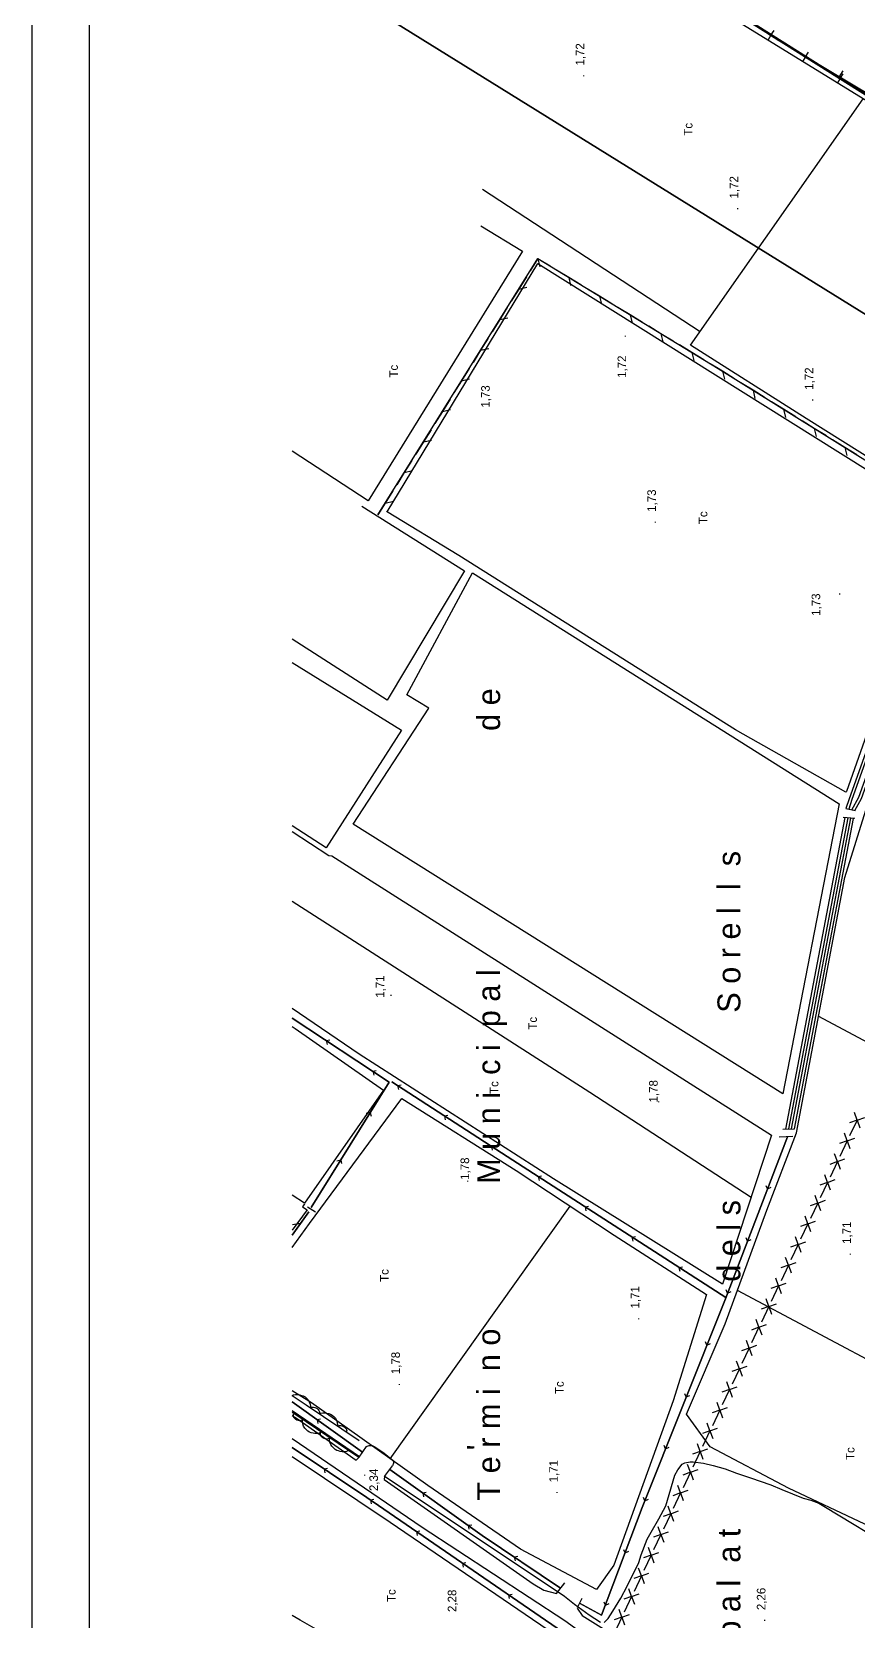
# Model space of a CAD drawing. Extents: x 730854 to 731444, y 4378581 to 4379608.
# Drawn here: x 730854.5 to 730998.9, y 4379098.7 to 4379376.2 of the extents above; entities that cross this region are included whole.
import ezdxf

# ---------------------------------------------------------------- set-up
doc = ezdxf.new("R2010")
doc.units = 0
doc.linetypes.add('DASHED', pattern=[0])
doc.layers.get('0').update_dxf_attribs({"linetype": 'CONTINUOUS'})
for name, color, linetype in [('1', 7, 'CONTINUOUS'), ('2', 7, 'CONTINUOUS'), ('27', 7, 'CONTINUOUS'), ('29', 7, 'CONTINUOUS'), ('30', 7, 'CONTINUOUS'), ('33', 7, 'CONTINUOUS'), ('36', 7, 'CONTINUOUS'), ('44', 7, 'CONTINUOUS'), ('48', 7, 'CONTINUOUS'), ('50', 7, 'CONTINUOUS'), ('51', 7, 'CONTINUOUS'), ('53', 7, 'CONTINUOUS'), ('56', 7, 'CONTINUOUS'), ('8', 7, 'CONTINUOUS'), ('PATTERN_CLASS', 7, 'CONTINUOUS')]:
    doc.layers.add(name, color=color, linetype=linetype)

msp = doc.modelspace()

# ---------------------------------------------------------------- linework, layer by layer
at = {"layer": '1', "color": 0, "linetype": 'CONTINUOUS'}
msp.add_line((730995.55, 4379368.27), (730996.24, 4379369.37), dxfattribs=at)
for points in [[(730957.42, 4379392.21), (730960.38, 4379390.41), (730970.14, 4379384.26), (730982.84, 4379376.26), (730995.53, 4379368.26)], [(730995.54, 4379368.26), (731004.35, 4379362.71), (731008.24, 4379360.28)], [(730912.17, 4379293.37), (730930.08, 4379282.09), (730916.59, 4379259.52), (730900, 4379270.14)], [(730920.01, 4379260.46), (730931.46, 4379281.77), (730995.55, 4379241.44), (730985.67, 4379190.81), (730910.65, 4379237.9), (730923.88, 4379258.11), (730920.01, 4379260.46)], [(730900, 4379266.11), (730919.06, 4379254.3), (730905.92, 4379233.77), (730900, 4379237.59)]]:
    msp.add_lwpolyline(points, dxfattribs=at)
at = {"layer": '2', "color": 0, "linetype": 'CONTINUOUS'}
for p, q in [((730996.73, 4379240.59), (730998.39, 4379240.23)), ((730998.28, 4379238.87), (730996.21, 4379239.06)), ((730987.45, 4379183.34), (730985.07, 4379183.23)), ((730985.71, 4379184.64), (730987.73, 4379184.71)), ((730904.07, 4379170.17), (730902.65, 4379171.04)), ((730911.67, 4379127.36), (730912.95, 4379129.26)), ((730916.1, 4379123.98), (730917.54, 4379125.87)), ((730946.14, 4379103.59), (730947.59, 4379105.44)), ((730950.56, 4379102.71), (730949.77, 4379101.05))]:
    msp.add_line(p, q, dxfattribs=at)
at = {"layer": '27', "color": 0, "linetype": 'CONTINUOUS'}
for p, q in [((730905.93, 4379200.1), (730906.54, 4379200.22)), ((730905.93, 4379200.1), (730906.08, 4379199.41)), ((730914.08, 4379194.75), (730914.69, 4379194.87)), ((730914.08, 4379194.75), (730914.23, 4379194.06)), ((730918.41, 4379192.25), (730919.01, 4379192.38)), ((730918.41, 4379192.25), (730918.56, 4379191.56)), ((730913.62, 4379187.51), (730912.94, 4379187.35)), ((730913.62, 4379187.51), (730913.76, 4379186.91)), ((730926.59, 4379186.95), (730927.2, 4379187.08)), ((730926.59, 4379186.95), (730926.74, 4379186.27)), ((730934.78, 4379181.65), (730935.38, 4379181.78)), ((730934.78, 4379181.65), (730934.93, 4379180.97)), ((730908.46, 4379179.23), (730907.78, 4379179.07)), ((730908.46, 4379179.23), (730908.6, 4379178.63)), ((730942.97, 4379176.36), (730943.57, 4379176.49)), ((730942.97, 4379176.36), (730943.12, 4379175.67)), ((730983.04, 4379174.2), (730982.79, 4379174.76)), ((730983.04, 4379174.2), (730983.68, 4379174.49)), ((730951.16, 4379171.08), (730951.76, 4379171.21)), ((730951.16, 4379171.08), (730951.31, 4379170.39)), ((730959.35, 4379165.79), (730959.95, 4379165.92)), ((730959.35, 4379165.79), (730959.5, 4379165.1)), ((730979.54, 4379165.1), (730979.29, 4379165.66)), ((730979.54, 4379165.1), (730980.18, 4379165.39)), ((730967.55, 4379160.51), (730968.15, 4379160.63)), ((730967.55, 4379160.51), (730967.7, 4379159.82)), ((730976.04, 4379156), (730975.79, 4379156.56)), ((730976.04, 4379156), (730976.68, 4379156.29)), ((730972.44, 4379146.94), (730972.2, 4379147.5)), ((730972.44, 4379146.94), (730973.09, 4379147.22)), ((730968.83, 4379137.88), (730968.59, 4379138.45)), ((730968.83, 4379137.88), (730969.48, 4379138.16)), ((730912.28, 4379128.26), (730900, 4379137.05)), ((730904.35, 4379133.94), (730904.96, 4379134.04)), ((730904.35, 4379133.94), (730904.47, 4379133.24)), ((730965.22, 4379128.82), (730964.98, 4379129.39)), ((730965.22, 4379128.82), (730965.87, 4379129.1)), ((730905.57, 4379125.35), (730906.18, 4379125.47)), ((730905.57, 4379125.35), (730905.71, 4379124.66)), ((730922.8, 4379121.14), (730923.41, 4379121.24)), ((730922.8, 4379121.14), (730922.92, 4379120.45)), ((730913.67, 4379119.92), (730914.27, 4379120.03)), ((730913.67, 4379119.92), (730913.79, 4379119.23)), ((730961.61, 4379119.77), (730961.37, 4379120.33)), ((730961.61, 4379119.77), (730962.26, 4379120.04)), ((730930.74, 4379115.48), (730931.35, 4379115.58)), ((730921.71, 4379114.4), (730922.31, 4379114.52)), ((730921.71, 4379114.4), (730921.84, 4379113.71)), ((730930.74, 4379115.48), (730930.86, 4379114.78)), ((730938.78, 4379109.97), (730939.39, 4379110.08)), ((730958.15, 4379110.65), (730957.9, 4379111.21)), ((730958.15, 4379110.65), (730958.79, 4379110.94)), ((730929.75, 4379108.89), (730930.35, 4379109)), ((730929.75, 4379108.89), (730929.88, 4379108.2)), ((730938.78, 4379109.97), (730938.92, 4379109.27)), ((730937.79, 4379103.37), (730938.39, 4379103.49)), ((730937.79, 4379103.37), (730937.92, 4379102.68)), ((730954.71, 4379101.53), (730954.46, 4379102.09)), ((730954.71, 4379101.53), (730955.35, 4379101.82))]:
    msp.add_line(p, q, dxfattribs=at)
for points in [[(730903.3, 4379170.96), (730916.96, 4379192.86), (730900, 4379203.99)], [(730975.74, 4379155.22), (730938.55, 4379179.21), (730917.38, 4379192.92)], [(730986.54, 4379183.3), (730975.66, 4379155.02), (730961.15, 4379118.61), (730954.05, 4379099.78), (730950.18, 4379101.91)], [(730961.91, 4379086.83), (730913.02, 4379120.36), (730900, 4379129.09)], [(730946.87, 4379104.52), (730933.19, 4379113.73), (730917.06, 4379125.24)]]:
    msp.add_lwpolyline(points, dxfattribs=at)
at = {"layer": '29', "color": 0, "linetype": 'CONTINUOUS'}
for p, q in [((730945.05, 4379335.28), (730942.91, 4379336.58)), ((730942.91, 4379336.58), (730943.26, 4379335.16)), ((730940.9, 4379333.4), (730939.57, 4379331.28)), ((730948.29, 4379333.3), (730946.15, 4379334.6)), ((730950.42, 4379332), (730948.29, 4379333.3)), ((730948.29, 4379333.3), (730948.63, 4379331.89)), ((730939.57, 4379331.28), (730938.25, 4379329.16)), ((730939.57, 4379331.28), (730940.99, 4379331.6)), ((730953.66, 4379330.03), (730951.53, 4379331.33)), ((730955.8, 4379328.73), (730953.66, 4379330.03)), ((730953.66, 4379330.03), (730954.01, 4379328.62)), ((730937.56, 4379328.06), (730936.24, 4379325.94)), ((730959.04, 4379326.76), (730956.9, 4379328.06)), ((730961.17, 4379325.46), (730959.04, 4379326.76)), ((730959.04, 4379326.76), (730959.38, 4379325.35)), ((730936.24, 4379325.94), (730934.92, 4379323.82)), ((730936.24, 4379325.94), (730937.66, 4379326.27)), ((730964.41, 4379323.49), (730962.28, 4379324.79)), ((730934.23, 4379322.72), (730932.91, 4379320.6)), ((730932.91, 4379320.6), (730934.32, 4379320.93)), ((730966.55, 4379322.19), (730964.41, 4379323.49)), ((730964.41, 4379323.49), (730964.76, 4379322.08)), ((730969.79, 4379320.22), (730967.65, 4379321.52)), ((730932.91, 4379320.6), (730931.58, 4379318.48)), ((730971.92, 4379318.92), (730969.79, 4379320.22)), ((730969.79, 4379320.22), (730970.13, 4379318.81)), ((730930.9, 4379317.39), (730929.58, 4379315.27)), ((730929.58, 4379315.27), (730930.99, 4379315.59)), ((730977.28, 4379315.62), (730975.16, 4379316.94)), ((730975.16, 4379316.94), (730975.49, 4379315.53)), ((730929.58, 4379315.27), (730928.25, 4379313.14)), ((730980.5, 4379313.61), (730978.38, 4379314.94)), ((730982.62, 4379312.29), (730980.5, 4379313.61)), ((730980.5, 4379313.61), (730980.83, 4379312.2)), ((730926.24, 4379309.93), (730924.92, 4379307.81)), ((730927.57, 4379312.05), (730926.24, 4379309.93)), ((730926.24, 4379309.93), (730927.66, 4379310.26)), ((730985.84, 4379310.29), (730983.72, 4379311.61)), ((730987.96, 4379308.97), (730985.84, 4379310.29)), ((730985.84, 4379310.29), (730986.17, 4379308.87)), ((730991.18, 4379306.96), (730989.06, 4379308.28)), ((730922.91, 4379304.59), (730921.59, 4379302.47)), ((730924.24, 4379306.71), (730922.91, 4379304.59)), ((730922.91, 4379304.59), (730924.33, 4379304.92)), ((730993.3, 4379305.64), (730991.18, 4379306.96)), ((730991.18, 4379306.96), (730991.51, 4379305.55)), ((730996.52, 4379303.64), (730994.4, 4379304.96)), ((730998.65, 4379302.32), (730996.52, 4379303.64)), ((730996.52, 4379303.64), (730996.85, 4379302.22)), ((730919.58, 4379299.25), (730918.26, 4379297.13)), ((730920.9, 4379301.37), (730919.58, 4379299.25)), ((730919.58, 4379299.25), (730920.99, 4379299.58)), ((730917.57, 4379296.04), (730916.25, 4379293.92)), ((730916.25, 4379293.92), (730914.97, 4379291.87)), ((730916.25, 4379293.92), (730917.66, 4379294.24)), ((730901.45, 4379168.16), (730902.9, 4379170.19)), ((730900, 4379166.13), (730901.45, 4379168.16)), ((730901.45, 4379168.16), (730900.02, 4379167.93))]:
    msp.add_line(p, q, dxfattribs=at)
for points in [[(730942.91, 4379336.58), (730942.89, 4379336.59), (730941.58, 4379334.49)], [(730975.16, 4379316.94), (730974.42, 4379317.4), (730973.03, 4379318.25)]]:
    msp.add_lwpolyline(points, dxfattribs=at)
at = {"layer": '30', "color": 0, "linetype": 'CONTINUOUS'}
for p, q in [((730996.54, 4379239.03), (730986.19, 4379184.66)), ((730997.04, 4379238.98), (730986.7, 4379184.67)), ((730987.22, 4379184.69), (730997.57, 4379238.94)), ((730987.73, 4379184.71), (730998.07, 4379238.89))]:
    msp.add_line(p, q, dxfattribs=at)
for points in [[(731041.26, 4379337.71), (731014.24, 4379291.61), (731014.81, 4379291.26), (730997.29, 4379242.32), (730996.73, 4379240.59)], [(731041.91, 4379337.83), (731014.92, 4379291.78), (731015.42, 4379291.47), (730997.76, 4379242.16), (730997.22, 4379240.48)], [(730997.77, 4379240.36), (730998.99, 4379242.56), (731017.02, 4379292.88), (731037.28, 4379327.02)], [(730998.28, 4379240.25), (730999.45, 4379242.35), (731017.47, 4379292.67), (731037.71, 4379326.76)]]:
    msp.add_lwpolyline(points, dxfattribs=at)
at = {"layer": '33', "color": 0, "linetype": 'CONTINUOUS'}
for p, q in [((730998.66, 4379186.19), (730997.33, 4379185.73)), ((730998.66, 4379186.19), (730997.35, 4379183.49)), ((730998.66, 4379186.19), (730998.2, 4379187.53)), ((730998.66, 4379186.19), (731000, 4379186.65)), ((730998.66, 4379186.19), (730999.13, 4379184.85)), ((730996.93, 4379182.59), (730995.6, 4379182.11)), ((730996.93, 4379182.59), (730995.65, 4379179.87)), ((730996.93, 4379182.59), (730996.46, 4379183.92)), ((730996.93, 4379182.59), (730998.27, 4379183.06)), ((730996.93, 4379182.59), (730997.41, 4379181.25)), ((730995.22, 4379178.97), (730994.75, 4379180.3)), ((730995.22, 4379178.97), (730996.55, 4379179.45)), ((730993.51, 4379175.35), (730993.04, 4379176.69)), ((730995.22, 4379178.97), (730993.89, 4379178.49)), ((730995.22, 4379178.97), (730993.94, 4379176.26)), ((730995.22, 4379178.97), (730995.7, 4379177.64)), ((730993.51, 4379175.35), (730992.18, 4379174.88)), ((730993.51, 4379175.35), (730992.23, 4379172.64)), ((730993.51, 4379175.35), (730994.84, 4379175.83)), ((730993.51, 4379175.35), (730993.99, 4379174.02)), ((730991.8, 4379171.74), (730990.47, 4379171.26)), ((730991.8, 4379171.74), (730990.52, 4379169.03)), ((730991.8, 4379171.74), (730991.32, 4379173.07)), ((730991.8, 4379171.74), (730993.13, 4379172.22)), ((730991.8, 4379171.74), (730992.28, 4379170.41)), ((730990.09, 4379168.12), (730989.61, 4379169.46)), ((730990.09, 4379168.12), (730991.42, 4379168.6)), ((730988.38, 4379164.51), (730987.9, 4379165.84)), ((730990.09, 4379168.12), (730988.76, 4379167.65)), ((730990.09, 4379168.12), (730988.8, 4379165.41)), ((730990.09, 4379168.12), (730990.56, 4379166.79)), ((730988.38, 4379164.51), (730987.04, 4379164.03)), ((730988.38, 4379164.51), (730987.09, 4379161.8)), ((730988.38, 4379164.51), (730989.71, 4379164.98)), ((730988.38, 4379164.51), (730988.85, 4379163.18)), ((730986.66, 4379160.89), (730985.33, 4379160.42)), ((730986.66, 4379160.89), (730985.38, 4379158.18)), ((730986.66, 4379160.89), (730986.19, 4379162.23)), ((730986.66, 4379160.89), (730988, 4379161.37)), ((730986.66, 4379160.89), (730987.14, 4379159.56)), ((730984.95, 4379157.28), (730983.62, 4379156.8)), ((730984.95, 4379157.28), (730983.67, 4379154.57)), ((730984.95, 4379157.28), (730984.48, 4379158.61)), ((730984.95, 4379157.28), (730986.28, 4379157.75)), ((730984.95, 4379157.28), (730985.43, 4379155.95)), ((730983.24, 4379153.66), (730982.77, 4379154.99)), ((730983.24, 4379153.66), (730981.91, 4379153.19)), ((730983.24, 4379153.66), (730981.96, 4379150.95)), ((730983.24, 4379153.66), (730984.57, 4379154.14)), ((730983.24, 4379153.66), (730983.72, 4379152.33)), ((730981.53, 4379150.05), (730980.2, 4379149.57)), ((730981.53, 4379150.05), (730980.25, 4379147.34)), ((730981.53, 4379150.05), (730981.05, 4379151.38)), ((730981.53, 4379150.05), (730982.86, 4379150.52)), ((730981.53, 4379150.05), (730982.01, 4379148.72)), ((730979.82, 4379146.43), (730978.49, 4379145.96)), ((730979.82, 4379146.43), (730978.53, 4379143.72)), ((730979.82, 4379146.43), (730979.34, 4379147.76)), ((730979.82, 4379146.43), (730981.15, 4379146.91)), ((730979.82, 4379146.43), (730980.29, 4379145.1)), ((730978.11, 4379142.82), (730977.63, 4379144.15)), ((730978.11, 4379142.82), (730979.44, 4379143.29)), ((730976.4, 4379139.2), (730975.92, 4379140.53)), ((730978.11, 4379142.82), (730976.77, 4379142.34)), ((730978.11, 4379142.82), (730976.82, 4379140.11)), ((730978.11, 4379142.82), (730978.58, 4379141.49)), ((730976.4, 4379139.2), (730975.06, 4379138.73)), ((730976.4, 4379139.2), (730975.11, 4379136.49)), ((730976.4, 4379139.2), (730977.73, 4379139.68)), ((730976.4, 4379139.2), (730976.87, 4379137.87)), ((730974.68, 4379135.59), (730973.35, 4379135.11)), ((730974.68, 4379135.59), (730973.4, 4379132.87)), ((730974.68, 4379135.59), (730974.21, 4379136.92)), ((730974.68, 4379135.59), (730976.02, 4379136.06)), ((730974.68, 4379135.59), (730975.16, 4379134.25)), ((730972.97, 4379131.97), (730972.5, 4379133.3)), ((730972.97, 4379131.97), (730974.3, 4379132.45)), ((730971.26, 4379128.36), (730970.78, 4379129.69)), ((730972.97, 4379131.97), (730971.64, 4379131.5)), ((730972.97, 4379131.97), (730971.69, 4379129.26)), ((730972.97, 4379131.97), (730973.45, 4379130.64)), ((730971.26, 4379128.36), (730969.93, 4379127.88)), ((730971.26, 4379128.36), (730969.98, 4379125.64)), ((730971.26, 4379128.36), (730972.59, 4379128.83)), ((730971.26, 4379128.36), (730971.74, 4379127.02)), ((730969.55, 4379124.74), (730968.22, 4379124.26)), ((730969.55, 4379124.74), (730968.27, 4379122.03)), ((730969.55, 4379124.74), (730969.07, 4379126.07)), ((730969.55, 4379124.74), (730970.88, 4379125.22)), ((730969.55, 4379124.74), (730970.02, 4379123.41)), ((730967.84, 4379121.13), (730966.51, 4379120.65)), ((730967.84, 4379121.13), (730966.55, 4379118.41)), ((730967.84, 4379121.13), (730967.36, 4379122.46)), ((730967.84, 4379121.13), (730969.17, 4379121.6)), ((730967.84, 4379121.13), (730968.31, 4379119.79)), ((730966.13, 4379117.51), (730965.65, 4379118.84)), ((730966.13, 4379117.51), (730964.79, 4379117.03)), ((730966.13, 4379117.51), (730964.84, 4379114.8)), ((730966.13, 4379117.51), (730967.46, 4379117.99)), ((730966.13, 4379117.51), (730966.6, 4379116.18)), ((730964.41, 4379113.89), (730963.08, 4379113.42)), ((730964.41, 4379113.89), (730963.13, 4379111.18)), ((730964.41, 4379113.89), (730963.94, 4379115.23)), ((730964.41, 4379113.89), (730965.75, 4379114.37)), ((730964.41, 4379113.89), (730964.89, 4379112.56)), ((730962.7, 4379110.28), (730961.37, 4379109.8)), ((730962.7, 4379110.28), (730961.42, 4379107.57)), ((730962.7, 4379110.28), (730962.23, 4379111.61)), ((730962.7, 4379110.28), (730964.03, 4379110.76)), ((730962.7, 4379110.28), (730963.18, 4379108.95)), ((730960.99, 4379106.66), (730960.51, 4379108)), ((730960.99, 4379106.66), (730959.66, 4379106.19)), ((730960.99, 4379106.66), (730959.71, 4379103.95)), ((730960.99, 4379106.66), (730962.32, 4379107.14)), ((730960.99, 4379106.66), (730961.47, 4379105.33)), ((730959.28, 4379103.05), (730957.95, 4379102.57)), ((730959.28, 4379103.05), (730958, 4379100.34)), ((730959.28, 4379103.05), (730958.8, 4379104.38)), ((730959.28, 4379103.05), (730960.61, 4379103.52)), ((730959.28, 4379103.05), (730959.76, 4379101.72)), ((730957.57, 4379099.43), (730956.24, 4379098.96)), ((730957.57, 4379099.43), (730956.28, 4379096.72)), ((730957.57, 4379099.43), (730957.09, 4379100.77)), ((730957.57, 4379099.43), (730958.9, 4379099.91)), ((730957.57, 4379099.43), (730958.04, 4379098.1))]:
    msp.add_line(p, q, dxfattribs=at)
at = {"layer": '44', "color": 0, "linetype": 'CONTINUOUS'}
msp.add_line((730900, 4379135.5), (730911.76, 4379127.5), dxfattribs=at)
for points in [[(730956.33, 4379393.05), (730984.98, 4379374.67), (730985.42, 4379374.41), (730989.28, 4379372.1), (731022.28, 4379352.44)], [(730912.95, 4379129.26), (730913.11, 4379129.32), (730913.41, 4379129.42), (730913.97, 4379129.42), (730914.42, 4379129.17), (730916.03, 4379128.09), (730917.65, 4379126.81), (730917.67, 4379126.31), (730917.54, 4379125.87)], [(730916.14, 4379124.04), (730946.95, 4379103.51), (730947.58, 4379103.09), (730949.31, 4379101.69), (730951.84, 4379099.84), (730953.85, 4379098.57)], [(730954.46, 4379098.53), (730955.2, 4379099.23), (730956.03, 4379100.48), (730957.42, 4379102.79), (730958.5, 4379104.87), (730960.55, 4379109), (730960.98, 4379110.3), (730962.01, 4379113.07), (730962.67, 4379114.3), (730964.05, 4379116.61), (730965.26, 4379118.9), (730965.54, 4379119.89), (730966.86, 4379124.26), (730967.35, 4379125.15), (730968.14, 4379126.16), (730968.6, 4379126.37), (730969.52, 4379126.55), (730970.06, 4379126.54), (730971.85, 4379126.33), (730973.54, 4379125.94), (730975.6, 4379125.33), (730977.63, 4379124.56), (730980.05, 4379123.78), (730983.62, 4379122.55), (730985.53, 4379121.73), (730989.23, 4379120.21), (730990.57, 4379119.88), (730991.99, 4379119.33), (730993.13, 4379118.67), (731005.06, 4379111.42)]]:
    msp.add_lwpolyline(points, dxfattribs=at)
at = {"layer": '51', "color": 0, "linetype": 'CONTINUOUS'}
for p, q in [((730971.24, 4379323.84), (730933.21, 4379348.65)), ((730991.94, 4379204.33), (731048.27, 4379174.31)), ((730917.1, 4379127.1), (730948.56, 4379171.19)), ((731026.94, 4379130.27), (730977.79, 4379156.48))]:
    msp.add_line(p, q, dxfattribs=at)
for points in [[(730947.19, 4379396.41), (730977.29, 4379378.33), (731002.74, 4379362.67), (731027.8, 4379346.69), (731040.77, 4379338.59), (731014.44, 4379293.19), (730989.77, 4379308.69), (730969.58, 4379321.48), (730999.76, 4379364.5)], [(730932.92, 4379342.31), (730940.23, 4379337.9), (730913.25, 4379294.3), (730900, 4379303)], [(730916.57, 4379292.41), (730942.89, 4379335.77), (731013.68, 4379291.41), (730996.8, 4379243.59), (730996.8, 4379243.59), (730996.68, 4379243.46), (730977.42, 4379254.32), (730929.09, 4379284.8), (730916.48, 4379292.44)], [(731015.67, 4379107.46), (731011.37, 4379109.85), (731000, 4379115.67), (730986.66, 4379121.98), (730973.01, 4379129.19), (730968.89, 4379134.86), (730975.65, 4379150.65), (730982.92, 4379170.5), (730988.09, 4379184), (730996.53, 4379228.56), (731000.47, 4379241.23), (731025.47, 4379226.76), (731049.42, 4379212.19), (731062.41, 4379204.34), (731048.11, 4379173.96), (731029.22, 4379135.34), (731018.56, 4379111.6), (731015.67, 4379107.46)], [(730900, 4379236.61), (730906.42, 4379232.43), (730906.91, 4379232.33), (730983.7, 4379183.57), (730975.15, 4379157.6), (730945.63, 4379175.94), (730911.72, 4379197.71), (730900, 4379205.67)], [(730900, 4379224.44), (730951.98, 4379191.08), (730980.15, 4379172.77)], [(730900, 4379202.54), (730900.52, 4379202.21), (730915.93, 4379191.42), (730902.15, 4379171.73), (730900, 4379173.12)], [(730900, 4379163.97), (730903, 4379168.16), (730919.14, 4379189.98), (730939.09, 4379177.42), (730956.23, 4379166.15), (730972.39, 4379155.78), (730966.55, 4379137.19), (730956.16, 4379108.51), (730953.16, 4379104.25), (730939.86, 4379111.31), (730923.7, 4379122.42), (730903.37, 4379136.86), (730900, 4379138.94)], [(730902.15, 4379171.6), (730901.77, 4379171.05), (730902.6, 4379170.55), (730900, 4379167)], [(730900, 4379127.52), (730917.11, 4379116.05), (730960.45, 4379086.54), (730951.31, 4379071.52), (730929.08, 4379083.12), (730901.4, 4379098.92), (730900, 4379099.75)]]:
    msp.add_lwpolyline(points, dxfattribs=at)
at = {"layer": '53', "color": 0, "linetype": 'CONTINUOUS'}
for points in [[(730900.01, 4379138.13), (730900.22, 4379138.23), (730900.58, 4379138.29), (730901, 4379138.32), (730901.32, 4379138.27), (730901.62, 4379138.17), (730901.93, 4379138.06), (730902.23, 4379137.89), (730902.51, 4379137.65), (730902.78, 4379137.36), (730902.98, 4379137.03), (730903.12, 4379136.62), (730903.18, 4379136.25), (730903.17, 4379136.01), (730903.44, 4379136.08), (730903.73, 4379136.12), (730903.94, 4379136.07), (730904.14, 4379136.01), (730904.35, 4379135.87), (730904.51, 4379135.71), (730904.67, 4379135.51), (730904.77, 4379135.31), (730904.76, 4379135.11), (730904.77, 4379134.95)], [(730904.76, 4379134.94), (730904.97, 4379135.04), (730905.34, 4379135.1), (730905.75, 4379135.13), (730906.07, 4379135.08), (730906.37, 4379134.98), (730906.68, 4379134.87), (730906.98, 4379134.69), (730907.26, 4379134.45), (730907.53, 4379134.17), (730907.72, 4379133.83), (730907.87, 4379133.42), (730907.92, 4379133.05), (730907.91, 4379132.81), (730908.18, 4379132.88), (730908.47, 4379132.92), (730908.68, 4379132.87), (730908.88, 4379132.81), (730909.1, 4379132.66), (730909.26, 4379132.51), (730909.41, 4379132.31), (730909.51, 4379132.11), (730909.5, 4379131.91), (730909.5, 4379131.75)], [(730904.95, 4379131.69), (730904.73, 4379131.59), (730904.37, 4379131.53), (730903.95, 4379131.5), (730903.64, 4379131.55), (730903.33, 4379131.65), (730903.03, 4379131.76), (730902.73, 4379131.94), (730902.44, 4379132.18), (730902.18, 4379132.46), (730901.98, 4379132.8), (730901.84, 4379133.21), (730901.78, 4379133.58), (730901.79, 4379133.82), (730901.52, 4379133.75), (730901.24, 4379133.71), (730901.03, 4379133.76), (730900.83, 4379133.82), (730900.61, 4379133.97), (730900.45, 4379134.12), (730900.3, 4379134.32), (730900.2, 4379134.52), (730900.2, 4379134.72), (730900.2, 4379134.88)], [(730909.69, 4379128.49), (730909.48, 4379128.39), (730909.12, 4379128.33), (730908.7, 4379128.3), (730908.38, 4379128.36), (730908.08, 4379128.46), (730907.77, 4379128.56), (730907.47, 4379128.74), (730907.19, 4379128.98), (730906.92, 4379129.27), (730906.73, 4379129.61), (730906.58, 4379130.02), (730906.53, 4379130.38), (730906.54, 4379130.63), (730906.27, 4379130.55), (730905.98, 4379130.52), (730905.77, 4379130.56), (730905.57, 4379130.63), (730905.35, 4379130.77), (730905.19, 4379130.93), (730905.04, 4379131.13), (730904.94, 4379131.32), (730904.95, 4379131.53), (730904.95, 4379131.69)]]:
    msp.add_lwpolyline(points, dxfattribs=at)
at = {"layer": '56', "color": 0, "linetype": 'CONTINUOUS'}
for p, q in [((730983.63, 4379375.59), (730984.17, 4379376.44)), ((730984.46, 4379375.07), (730982.81, 4379376.11)), ((730983.63, 4379375.59), (730983.13, 4379374.79)), ((730986.23, 4379373.95), (730985.11, 4379374.66)), ((730988.2, 4379372.72), (730987.08, 4379373.42)), ((730990.48, 4379371.28), (730988.83, 4379372.32)), ((730989.66, 4379371.8), (730989.16, 4379371)), ((730989.66, 4379371.8), (730990.19, 4379372.65)), ((730992.26, 4379370.16), (730991.14, 4379370.87)), ((730994.23, 4379368.92), (730993.11, 4379369.63)), ((730996.51, 4379367.49), (730994.86, 4379368.53)), ((730995.69, 4379368.01), (730995.18, 4379367.21)), ((730995.69, 4379368.01), (730996.22, 4379368.86)), ((730998.28, 4379366.37), (730997.17, 4379367.07))]:
    msp.add_line(p, q, dxfattribs=at)
at = {"layer": '8', "color": 0, "linetype": 'DASHED'}
for points in [[(730900, 4379134.66), (730900.76, 4379134.16), (730911.14, 4379126.88), (730911.67, 4379127.36)], [(730916.1, 4379123.98), (730916.06, 4379123.48), (730942.09, 4379105.28), (730943.93, 4379104.17), (730946.14, 4379103.59)], [(730949.76, 4379101.03), (730950.63, 4379099.71), (730959.49, 4379094.19), (730974.24, 4379084.44), (730990.25, 4379075.13), (730996.33, 4379071.69), (731000.23, 4379069.9)]]:
    msp.add_lwpolyline(points, dxfattribs=at)
at = {"layer": '8', "color": 0, "linetype": 'CONTINUOUS'}
msp.add_lwpolyline([(730997.6, 4379064.45), (730996.02, 4379065.69), (730981.01, 4379075.92), (730962.23, 4379088.21), (730947.64, 4379098.82), (730922.71, 4379115.11), (730900, 4379130.57)], dxfattribs=at)
at = {"layer": 'PATTERN_CLASS', "color": 0, "linetype": 'DASHED'}
msp.add_line((730902.9, 4379170.19), (730900, 4379166.13), dxfattribs=at)
at = {"layer": 'PATTERN_CLASS', "color": 0, "linetype": 'CONTINUOUS'}
msp.add_line((730900, 4379137.05), (730912.28, 4379128.26), dxfattribs=at)
for points in [[(731082.48, 4379348.17), (731076.38, 4379335.04), (731059.68, 4379328.16), (731004.35, 4379362.71), (730960.38, 4379390.41), (730944.59, 4379400)], [(730946.81, 4379398.75), (731058.86, 4379328.27), (731062.21, 4379325.79), (731063.21, 4379325.05), (731113.96, 4379351.27), (731228.73, 4379296.36)], [(730900, 4379203.99), (730916.96, 4379192.86), (730903.3, 4379170.96)], [(730917.38, 4379192.92), (730938.55, 4379179.21), (730975.74, 4379155.22)], [(730950.18, 4379101.91), (730954.05, 4379099.78), (730961.15, 4379118.61), (730975.66, 4379155.02), (730986.54, 4379183.3)], [(730900.01, 4379138.13), (730902.42, 4379136.52), (730911.67, 4379130.29)], [(730911.66, 4379127.34), (730902.41, 4379133.57), (730900, 4379135.18)], [(730900, 4379129.09), (730913.02, 4379120.36), (730961.91, 4379086.83)], [(730917.06, 4379125.24), (730933.19, 4379113.73), (730946.87, 4379104.52)]]:
    msp.add_lwpolyline(points, dxfattribs=at)
at = {"layer": 'PATTERN_CLASS', "color": 0, "linetype": 'DASHED'}
msp.add_lwpolyline([(730914.97, 4379291.87), (730942.89, 4379336.59), (730974.42, 4379317.4), (731014.67, 4379292.34)], dxfattribs=at)

# ---------------------------------------------------------------- texts
at = {"layer": '36', "color": 0, "linetype": 'CONTINUOUS'}
for p in [(730969.91, 4379358.06), (730918.45, 4379315.84), (730972.51, 4379290.25), (730942.74, 4379202.01), (730936.01, 4379190.78), (730916.83, 4379157.98), (730947.42, 4379138.39), (730998.21, 4379126.89), (730918.05, 4379102.09)]:
    msp.add_text('Tc', height=1.5, rotation=90, dxfattribs=at).set_placement(p)
at = {"layer": '48', "color": 0, "linetype": 'CONTINUOUS'}
for s, p in [(' 1,72', (730951.02, 4379369.73)), ('.', (730951.02, 4379368.23)), (' 1,72', (730977.9, 4379346.54)), ('.', (730977.9, 4379345.04)), ('.', (730958.33, 4379322.79)), (' 1,72', (730958.33, 4379315.22)), ('.', (730931.82, 4379316.96)), (' 1,72', (730991.04, 4379313.14)), (' 1,73', (730934.5, 4379310.02)), ('.', (730991.04, 4379311.64)), (' 1,73', (730963.53, 4379291.83)), ('.', (730963.53, 4379290.33)), (' 1,73', (730992.23, 4379273.68)), ('.', (730995.77, 4379277.78)), (' 1,71', (730916.09, 4379207.02)), ('.', (730917.34, 4379207.71)), (' 1,78', (730963.84, 4379188.74)), ('.', (730964.15, 4379189.11)), (' 1,78', (730930.9, 4379175.22)), ('.', (730930.75, 4379175.29)), (' 1,71', (730997.62, 4379164.03)), ('.', (730997.62, 4379162.53)), (' 1,71', (730960.64, 4379152.76)), ('.', (730960.64, 4379151.26)), (' 1,78', (730918.81, 4379141.3)), ('.', (730918.81, 4379139.8)), (' 1,71', (730946.39, 4379122.42)), ('.', (730912.78, 4379123.94)), (' 2,34', (730914.98, 4379120.9)), ('.', (730946.39, 4379120.92)), (' 2,26', (730982.66, 4379100.12)), (' 2,28', (730928.66, 4379099.79)), ('.', (730982.66, 4379098.62))]:
    msp.add_text(s, height=1.5, rotation=90, dxfattribs=at).set_placement(p)
at = {"layer": '50', "color": 0, "linetype": 'CONTINUOUS'}
for s, p in [('T e r m i  n o                 M u n i  c i  p a l                            d e', (730936.31, 4379119.8)), ('A l  b a l  a t                             d e l s                      S o r e l  l  s', (730978.28, 4379086.65)), ("'", (730934.54, 4379128.57))]:
    msp.add_text(s, height=4, rotation=90, dxfattribs=at).set_placement(p)

# ---------------------------------------------------------------- meshes
at = {"color": 0, "linetype": 'CONTINUOUS'}
mesh = msp.add_polyface(dxfattribs=at)
corners = [(730854.5, 4378581), (730854.5, 4378581), (730854.5, 4378771.96), (731162.5, 4378581), (730854.5, 4378946.49), (731444, 4378581), (730854.5, 4379607.5), (731444, 4379242.01), (731444, 4379607.5)]
mesh.append_faces([[corners[k] for k in face] for face in [(0, 1, 3, 2), (2, 3, 5, 4), (4, 5, 7, 6), (6, 7, 8, 8)]], dxfattribs={"vtx0": -1, "vtx2": -1, "color": 0})
mesh = msp.add_polyface(dxfattribs=at)
corners = [(730864.5, 4378591), (730864.5, 4378591), (730864.5, 4378775.76), (731162.5, 4378591), (730864.5, 4378944.09), (731434, 4378591), (730864.5, 4379411), (731434, 4379057.91), (731162.5, 4379411), (731434, 4379242.67), (731434, 4379411)]
mesh.append_faces([[corners[k] for k in face] for face in [(0, 1, 3, 2), (2, 3, 5, 4), (4, 5, 7, 6), (6, 7, 9, 8), (8, 9, 10, 10)]], dxfattribs={"vtx0": -1, "vtx2": -1, "color": 0})

doc.saveas('drawing.dxf')
